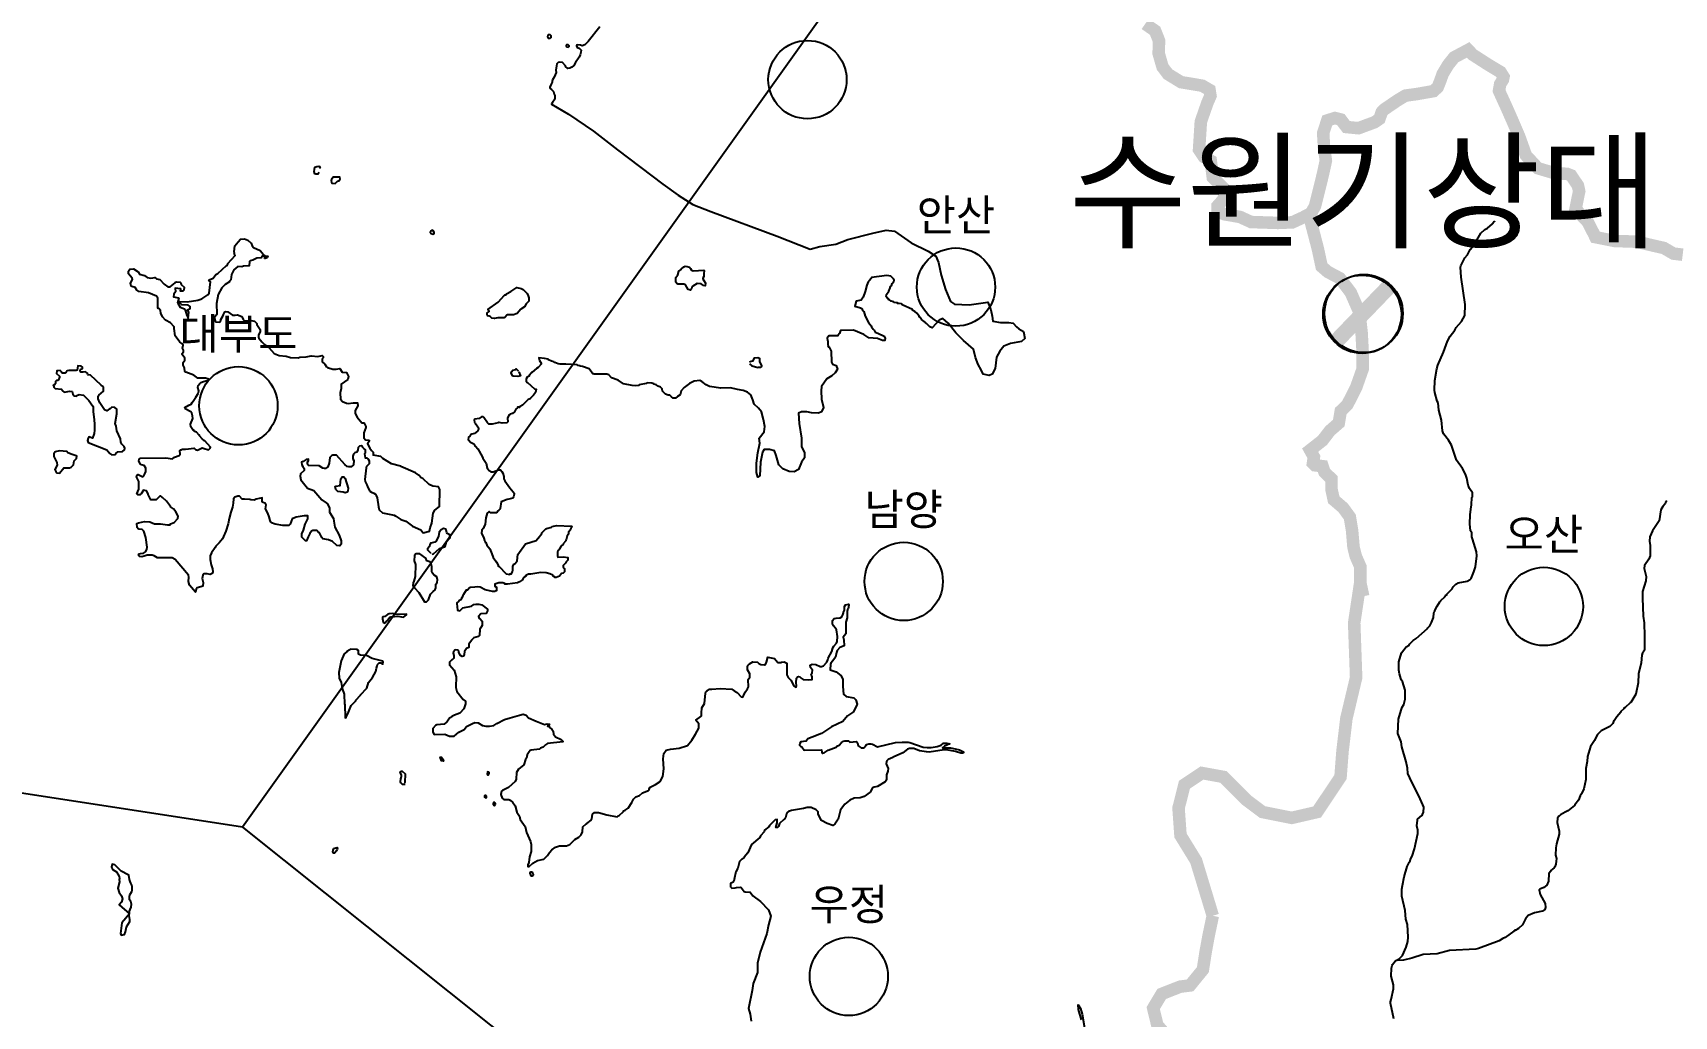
# Model space of a CAD drawing. Header units: millimetres. Extents: x -954552 to 1497340, y -301250 to 736091.
# Drawn here: x 155975 to 208373, y 396857 to 428269 of the extents above; entities that cross this region are included whole.
import ezdxf
from ezdxf.enums import TextEntityAlignment as Align

# ---------------------------------------------------------------- set-up
doc = ezdxf.new("R2010")
doc.units = ezdxf.units.MM
for name, color, linetype in [('2121', 7, 'Continuous'), ('2122', 7, 'Continuous'), ('2411', 7, 'Continuous'), ('AWS', 4, 'Continuous'), ('AWS명', 2, 'Continuous'), ('EL', 2, 'Continuous'), ('MAIN-RIVER', 5, 'Continuous'), ('Point', 1, 'Continuous'), ('관측소명', 3, 'Continuous'), ('기상청', 1, 'Continuous'), ('티센', 6, 'Continuous')]:
    doc.layers.add(name, color=color, linetype=linetype)
doc.styles.get("Standard").update_dxf_attribs({"font": ''})
doc.styles.get('Standard').set_extended_font_data('Gulim')

# ---------------------------------------------------------------- blocks, each defined once
blk = doc.blocks.new('관측소(기상청)')
at = {"layer": '기상청', "const_width": 500}
blk.add_lwpolyline([(821, 874), (-914, -926)], dxfattribs=at)
at = {"layer": '기상청'}
blk.add_circle((-46, -26), 1250, dxfattribs=at)

msp = doc.modelspace()

# ---------------------------------------------------------------- linework, layer by layer
at = {"layer": '2121', "color": 7}
for points in [[(174072, 428459), (173707, 427990), (173597, 427880), (173516, 427851), (173516, 427851), (173454, 427876), (173348, 427881), (173335, 427857), (173352, 427800), (173421, 427780), (173478, 427717), (173474, 427647), (173474, 427647), (173446, 427561), (173417, 427487), (173302, 427324), (173249, 427227), (173178, 427167), (173123, 427139), (173054, 427131), (172983, 427197), (172977, 427217), (172882, 427321), (172801, 427334), (172751, 427319), (172707, 427273), (172697, 427218), (172674, 427076), (172680, 427006), (172619, 426847), (172564, 426766), (172549, 426654), (172522, 426622), (172478, 426544), (172479, 426521), (172494, 426487), (172534, 426463), (172592, 426398), (172618, 426306), (172638, 426266), (172638, 426154), (172566, 426038), (172535, 425995), (173076, 425675), (173869, 425125), (174642, 424533)], [(174642, 424533), (176086, 423435), (176573, 423087), (177041, 422786), (177615, 422561), (179733, 421768), (180792, 421357), (181099, 421438), (181609, 421519), (181996, 421663), (182789, 421866), (183218, 421970), (183484, 421930), (184011, 421559), (184561, 421299), (184804, 421137), (184891, 420928), (184972, 420523), (185111, 420072), (185273, 419689), (185400, 419603), (185869, 419585), (186459, 419666), (186558, 419423), (186598, 419221), (186621, 419053), (186865, 419012), (187131, 419012), (187270, 418995), (187374, 418873), (187455, 418810), (187600, 418729), (187640, 418503), (187536, 418404), (187189, 418341), (186969, 418260), (186847, 418098), (186743, 417912), (186702, 417548), (186598, 417363), (186500, 417322), (186315, 417363), (186251, 417507), (186153, 417669), (186072, 417895), (186008, 418161), (185684, 418445), (185441, 418688), (185192, 418995), (185030, 419140), (184908, 419093), (184804, 418972), (184690, 418845), (184609, 418874), (184504, 418988), (184473, 419008), (184473, 419020), (184350, 419109), (184306, 419170), (184286, 419182), (184274, 419220), (184196, 419312), (184129, 419369), (184073, 419401), (184061, 419427), (183729, 419584), (183708, 419607), (183635, 419625), (183579, 419626), (183579, 419639), (183481, 419655), (183447, 419677), (183380, 419698), (183328, 419738), (183306, 419744), (183287, 419771), (183255, 419782), (183219, 419846), (183229, 419909), (183301, 420016), (183308, 420053), (183339, 420093), (183359, 420161), (183359, 420161), (183385, 420185), (183406, 420262), (183464, 420329), (183471, 420368), (183459, 420395), (183361, 420499), (183242, 420514), (182754, 420453), (182753, 420440), (182734, 420434), (182734, 420422), (182677, 420348), (182639, 420312), (182603, 420212), (182550, 420007), (182488, 419820), (182417, 419734), (182255, 419696), (182214, 419535), (182401, 419488), (182444, 419459), (182458, 419442), (182451, 419436), (182505, 419371), (182547, 419213), (182656, 419012), (182741, 418914), (182754, 418874), (182802, 418803), (182832, 418774), (182869, 418705), (182869, 418705), (182956, 418676), (183155, 418582), (183185, 418504), (183179, 418445), (183095, 418443), (182941, 418507), (182660, 418527), (182506, 418633), (182176, 418769), (181759, 418757), (181729, 418665), (181674, 418603), (181674, 418587), (181387, 418589), (181336, 418515), (181340, 418437), (181352, 418419), (181358, 418283), (181384, 418223), (181397, 418223), (181460, 418100), (181473, 417750), (181507, 417687), (181507, 417687), (181626, 417646), (181666, 417525), (181585, 417403), (181487, 417316), (181319, 417218), (181157, 416975), (181140, 416830), (181157, 416564), (181221, 416297), (181157, 416159), (181059, 416118), (180833, 416135), (180688, 416159), (180509, 416159), (180422, 416118), (180445, 415788), (180509, 415319), (180509, 415059), (180607, 414850), (180607, 414688), (180509, 414549), (180422, 414324), (180283, 414243), (180121, 414260), (179913, 414341), (179791, 414468), (179710, 414769), (179652, 414914), (179490, 414955), (179322, 414955), (179264, 414874), (179201, 414549), (179183, 414121), (179120, 414080), (179079, 414219), (179079, 414526), (179120, 414850), (179183, 415157), (179160, 415319), (179322, 415528), (179345, 415690), (179305, 415915), (179241, 416159), (179143, 416280), (178998, 416402), (178957, 416546), (178894, 416708), (178795, 416789), (178651, 416847), (178471, 416871), (178246, 416926), (177937, 416920), (177582, 416973), (177467, 417020), (177331, 417130), (177266, 417159), (177085, 417140), (176937, 417067), (176769, 416934), (176677, 416836), (176636, 416708), (176555, 416651), (176497, 416598), (176422, 416598), (176364, 416645), (176306, 416691), (176254, 416691), (176173, 416726), (176080, 416822), (176080, 416822), (176063, 416894), (176014, 416951), (175942, 416980), (175878, 417028), (175797, 417048), (175797, 417061), (175734, 417077), (175585, 417083), (175553, 417068), (175335, 417022), (175316, 417006), (175215, 416995), (175109, 417006), (174828, 417057), (174658, 417170), (174450, 417251), (174359, 417340), (174303, 417360), (173897, 417363), (173851, 417378), (173850, 417392), (173819, 417417), (173731, 417531), (173525, 417612), (173451, 417620), (173451, 417633), (173383, 417643), (173352, 417659), (172990, 417681), (172990, 417681), (172865, 417689), (172811, 417680), (172746, 417691), (172638, 417739), (172610, 417763), (172529, 417777), (172442, 417821), (172427, 417846), (172310, 417868), (172134, 417884), (172148, 417806), (172203, 417718), (172199, 417686), (172110, 417582), (172053, 417549), (171916, 417424), (171904, 417424), (171898, 417406), (171816, 417325), (171816, 417300), (171758, 417272), (171721, 417220), (171726, 417145), (171755, 417094), (171767, 417094), (171990, 416900), (172046, 416884), (172026, 416784), (171956, 416689), (171924, 416664), (171854, 416593), (171854, 416593), (171854, 416581), (171791, 416556), (171632, 416391), (171607, 416376), (171538, 416336), (171515, 416305), (171509, 416317), (171449, 416306), (171443, 416288), (171393, 416251), (171354, 416164), (171290, 416109), (171219, 416084), (171200, 416063), (171171, 416058), (171132, 415955), (171136, 415843), (171110, 415806), (170960, 415795), (170861, 415816), (170855, 415826), (170829, 415810), (170635, 415763), (170535, 415768), (170486, 415806), (170378, 415984), (170352, 415999), (170302, 416003), (170219, 415951), (170081, 415925), (170069, 415891), (170069, 415891), (170074, 415834), (170086, 415806), (170099, 415806), (170106, 415773), (170119, 415770), (170129, 415750), (170141, 415750), (170203, 415652), (170202, 415608), (170169, 415546), (170074, 415472), (169993, 415452), (169943, 415425), (169929, 415388), (169879, 415351), (169872, 415270), (169884, 415270), (169945, 415194), (170050, 415136), (170091, 415076), (170108, 415070), (170179, 414984), (170325, 414734), (170336, 414687), (170445, 414523), (170475, 414360), (170549, 414278), (170597, 414250), (170667, 414249), (170844, 414310), (170905, 414304), (170905, 414304), (170948, 414259), (170985, 414203), (171010, 414093), (171015, 414018), (171039, 413961), (171203, 413735), (171313, 413609), (171343, 413559), (171343, 413528), (171322, 413447), (171298, 413406), (171176, 413367), (171113, 413362), (170926, 413285), (170898, 413079), (170886, 413054), (170841, 413011), (170840, 412999), (170822, 412993), (170803, 412962), (170771, 412938), (170646, 412933), (170596, 412940), (170547, 412973), (170528, 412970), (170477, 412923), (170435, 412772), (170421, 412574), (170370, 412476), (170363, 412445), (170313, 412383), (170313, 412383), (170298, 412283), (170376, 412128), (170396, 412056), (170409, 412054), (170416, 412002), (170434, 411989), (170473, 411905), (170562, 411783), (170633, 411625), (170672, 411512), (170757, 411392), (170765, 411364), (170777, 411360), (170831, 411259), (170831, 411234), (170850, 411234), (171082, 410992), (171202, 410966), (171208, 410985), (171252, 410987), (171284, 411062), (171297, 411108), (171298, 411216), (171331, 411299), (171369, 411313), (171439, 411397), (171455, 411606), (171701, 411942), (172043, 412055), (172084, 412105), (172096, 412105), (172096, 412105), (172103, 412125), (172228, 412277), (172228, 412302), (172301, 412366), (172350, 412425), (172373, 412436), (172533, 412481), (172553, 412500), (172688, 412526), (173175, 412505), (173187, 412480), (173149, 412444), (173139, 412396), (173078, 412313), (173073, 412251), (173032, 412202), (172999, 412077), (172987, 412065), (172986, 412040), (172911, 411942), (172911, 411924), (172867, 411893), (172825, 411841), (172825, 411822), (172795, 411803), (172789, 411772), (172756, 411732), (172738, 411725), (172726, 411677), (172722, 411557), (172734, 411519), (172734, 411519), (172916, 411535), (173053, 411508), (173052, 411427), (173003, 411373), (172984, 411330), (172911, 411248), (172910, 411186), (172934, 411154), (172947, 411153), (172945, 411054), (172901, 411011), (172850, 410999), (172793, 410912), (172686, 410871), (172643, 410872), (172620, 410899), (172601, 410899), (172575, 410947), (172476, 410992), (172358, 411020), (172196, 411029), (171870, 410977), (171795, 410973), (171714, 410931), (171714, 410912), (171657, 410884), (171625, 410850), (171604, 410794), (171516, 410727), (171447, 410700), (171132, 410656), (171132, 410656), (171046, 410652), (171040, 410678), (170979, 410701), (170853, 410700), (170728, 410652), (170720, 410590), (170776, 410558), (170781, 410476), (170774, 410445), (170737, 410434), (170724, 410418), (170655, 410419), (170419, 410473), (170258, 410556), (170158, 410574), (170082, 410562), (169945, 410552), (169920, 410540), (169848, 410470), (169813, 410461), (169723, 410324), (169711, 410325), (169704, 410270), (169646, 410189), (169640, 410158), (169570, 410128), (169563, 410106), (169516, 410063), (169515, 410038), (169528, 409825), (169528, 409825), (169602, 409809), (169703, 409896), (169979, 409952), (170058, 410003), (170130, 410018), (170212, 410017), (170306, 409995), (170490, 409856), (170489, 409801), (170444, 409720), (170278, 409707), (170205, 409624), (170211, 409589), (170232, 409560), (170244, 409557), (170322, 409472), (170317, 409341), (170317, 409341), (170262, 409250), (170243, 409217), (170233, 409018), (170201, 408987), (170057, 408942), (169981, 408866), (169980, 408853), (169897, 408741), (169889, 408636), (169820, 408599), (169756, 408506), (169741, 408411), (169721, 408358), (169679, 408348), (169623, 408375), (169580, 408478), (169572, 408503), (169538, 408548), (169458, 408559), (169408, 408495), (169393, 408450), (169412, 408379), (169412, 408301), (169402, 408281), (169361, 408240), (169348, 408241), (169335, 408216), (169305, 408198), (169276, 408165), (169275, 408077), (169422, 407913), (169422, 407913), (169490, 407701), (169488, 407587), (169476, 407480), (169475, 407356), (169511, 407224), (169713, 406971), (169787, 406916), (169786, 406836), (169736, 406671), (169612, 406535), (169433, 406472), (169349, 406430), (169304, 406396), (169303, 406384), (169279, 406381), (169195, 406254), (169183, 406254), (169107, 406181), (168876, 406163), (168832, 406138), (168742, 406049), (168746, 405931), (168783, 405855), (169127, 405868), (169276, 405803), (169425, 405800), (169578, 405930), (169747, 406014), (169825, 406113), (169900, 406149), (170008, 406202), (170084, 406237), (170188, 406226), (170327, 406145), (170437, 406116), (170558, 406116), (170691, 406145), (170790, 406208), (171033, 406330), (171212, 406382), (171508, 406474), (171629, 406503), (171722, 406474), (171797, 406388), (172046, 406283), (172306, 406173), (172399, 406191), (172467, 406182), (172467, 406182), (172448, 406140), (172404, 406118), (172460, 406111), (172465, 406083), (172549, 406020), (172583, 405963), (172600, 405869), (172661, 405780), (172842, 405695), (172896, 405646), (172895, 405620), (172402, 405563), (172338, 405526), (172267, 405455), (172180, 405413), (172155, 405388), (171881, 405355), (171855, 405340), (171817, 405306), (171758, 405201), (171731, 405097), (171706, 405054), (171652, 404890), (171476, 404749), (171418, 404644), (171402, 404432), (171370, 404358), (171160, 404162), (171160, 404162), (170966, 404071), (170934, 404040), (170913, 403940), (170961, 403824), (171007, 403777), (171167, 403780), (171216, 403761), (171302, 403678), (171370, 403571), (171429, 403376), (171515, 403247), (171537, 403144), (171690, 402916), (171737, 402728), (171858, 402438), (171882, 402344), (171884, 402120), (171831, 401952), (171815, 401771), (171777, 401696), (171782, 401637), (171819, 401634), (171940, 401741), (172085, 401826), (172285, 401875), (172405, 401987), (172470, 402089), (172545, 402174), (172661, 402257), (172786, 402299), (173011, 402302), (173011, 402302), (173123, 402337), (173283, 402500), (173408, 402570), (173485, 402650), (173524, 402743), (173532, 402902), (173645, 403004), (173665, 403010), (173798, 403119), (173818, 403163), (173845, 403306), (173909, 403361), (174034, 403365), (174295, 403290), (174627, 403225), (174660, 403258), (174690, 403270), (174828, 403400), (174828, 403412), (174890, 403439), (174978, 403506), (175103, 403681), (175152, 403785), (175228, 403859), (175342, 403907), (175443, 403996), (175632, 404071), (175651, 404089), (175651, 404120), (175683, 404176), (175849, 404257), (176000, 404356), (176086, 404518), (176115, 404755), (176098, 405074), (176115, 405253), (176191, 405357), (176335, 405386), (176613, 405415), (176879, 405502), (177012, 405676), (177128, 405867), (177232, 406058), (177232, 406191), (177141, 406317), (177141, 406317), (177302, 406427), (177319, 406455), (177317, 406536), (177337, 406703), (177413, 406841), (177452, 407177), (177465, 407215), (177486, 407242), (177506, 407248), (177577, 407307), (177657, 407302), (177914, 407320), (178288, 407305), (178360, 407252), (178462, 407198), (178584, 407053), (178641, 407052), (178666, 407089), (178712, 407207), (178788, 407313), (178820, 407374), (178820, 407374), (178812, 407612), (178863, 407686), (178865, 407797), (178786, 407918), (178794, 408024), (178813, 408067), (178851, 408107), (178965, 408174), (179108, 408169), (179150, 408118), (179213, 408086), (179338, 408081), (179363, 408096), (179401, 408161), (179442, 408323), (179647, 408285), (179758, 408152), (179850, 408154), (179875, 408169), (179957, 408173), (180050, 408135), (180050, 407760), (180090, 407672), (180178, 407595), (180267, 407413), (180339, 407368), (180359, 407412), (180344, 407521), (180358, 407655), (180388, 407694), (180419, 407707), (180419, 407707), (180463, 407700), (180506, 407652), (180567, 407615), (180729, 407599), (180854, 407616), (180854, 407696), (180827, 407777), (180858, 407826), (180862, 407912), (180801, 407995), (180788, 408071), (180856, 408103), (180968, 408095), (181111, 408030), (181154, 408027), (181217, 408048), (181326, 408164), (181357, 408237), (181365, 408295), (181481, 408506), (181517, 408624), (181544, 408676), (181634, 408777), (181658, 408821), (181659, 408987), (181629, 409203), (181590, 409266), (181533, 409324), (181502, 409385), (181499, 409467), (181503, 409498), (181503, 409498), (181560, 409556), (181622, 409573), (181751, 409583), (181804, 409612), (181837, 409674), (181860, 409742), (181856, 409759), (181889, 409829), (181885, 409942), (181924, 409994), (182011, 410015), (182023, 409983), (182009, 409871), (181986, 409842), (181967, 409784), (181973, 409584), (181927, 409448), (181934, 409097), (181928, 409073), (181842, 408962), (181865, 408874), (181871, 408692), (181735, 408630), (181658, 408543), (181630, 408472), (181603, 408322), (181519, 408208), (181449, 408137), (181437, 408100), (181431, 407919), (181620, 407852), (181771, 407742), (181829, 407621), (181829, 407383), (181852, 407140), (181939, 407071), (182182, 407030), (182251, 406961), (182292, 406828), (182170, 406579), (181979, 406446), (181829, 406266), (181470, 406104), (181157, 405884), (180856, 405774), (180717, 405713), (180717, 405713), (180667, 405645), (180494, 405622), (180459, 405567), (180452, 405511), (180478, 405485), (180526, 405460), (180599, 405353), (181150, 405369), (181161, 405287), (181179, 405259), (181191, 405259), (181235, 405265), (181368, 405353), (181625, 405449), (181643, 405477), (181720, 405516), (181791, 405602), (181860, 405642), (181901, 405653), (181901, 405653), (182003, 405649), (182052, 405610), (182266, 405626), (182302, 405593), (182320, 405497), (182418, 405430), (182500, 405428), (182581, 405517), (182589, 405536), (182669, 405558), (182727, 405556), (182782, 405546), (182937, 405459), (183520, 405601), (183731, 405611), (183920, 405605), (183976, 405595), (184399, 405448), (184530, 405439), (184650, 405442), (184842, 405469), (184968, 405519), (185045, 405574), (185155, 405579), (185248, 405555), (185081, 405477), (185017, 405432), (185273, 405427), (185425, 405393), (185557, 405369), (185618, 405338), (185618, 405338), (185685, 405305), (185685, 405269), (185651, 405256), (185599, 405260), (185426, 405315), (185141, 405361), (185072, 405362), (184590, 405294), (184503, 405296), (184278, 405337), (184098, 405408), (183961, 405410), (183898, 405387), (183746, 405270), (183440, 405129), (183433, 405117), (183285, 405052), (183236, 405017), (183223, 404992), (183216, 404917), (183276, 404767), (183275, 404685), (183229, 404567), (183226, 404430), (183207, 404380), (183182, 404355), (183182, 404343), (182942, 404191), (182836, 404176), (182785, 404156), (182703, 404014), (182512, 403875), (182384, 403835), (182193, 403823), (182060, 403754), (181898, 403632), (181759, 403453), (181690, 403152), (181580, 402990), (181516, 402949), (181337, 403007), (181157, 403111), (181047, 403308), (181049, 403383), (180987, 403448), (180819, 403519), (180699, 403520), (180582, 403491), (180193, 403429), (180096, 403391), (180055, 403359), (180035, 403325), (180003, 403188), (179983, 403170), (179983, 403157), (179952, 403142), (179812, 403010), (179778, 402917), (179748, 402886), (179691, 402881), (179737, 403030), (179739, 403143), (179671, 403128), (179492, 402946), (179492, 402922), (179474, 402916), (179473, 402903), (179334, 402796), (179327, 402743), (179205, 402617), (179186, 402565), (178920, 402344), (178798, 402071), (178798, 402071), (178689, 401941), (178689, 401929), (178609, 401870), (178531, 401794), (178477, 401583), (178413, 401471), (178402, 401427), (178376, 401278), (178351, 401172), (178332, 401141), (178249, 401090), (178252, 400993), (178292, 400942), (178394, 400952), (178438, 400969), (178562, 400978), (178586, 400969), (178684, 400839), (178715, 400832), (178876, 400820), (178960, 400706), (178960, 400706), (179206, 400518), (179461, 400252), (179531, 400049), (179461, 399777), (179409, 399494), (179195, 398903), (179108, 398550), (179108, 398249), (178975, 397896), (178940, 397676), (178824, 397103), (178871, 396918), (178905, 396698)], [(189456, 396740), (189355, 397066), (189350, 397220), (189425, 397103), (189474, 396916), (189563, 396419)]]:
    msp.add_lwpolyline(points, dxfattribs=at)
at = {"layer": '2122', "color": 7}
for points in [[(172489, 428204), (172427, 428208), (172411, 428180), (172404, 428144), (172428, 428102), (172495, 428097), (172522, 428124), (172520, 428175), (172489, 428204), (172489, 428204)], [(173065, 427885), (173016, 427885), (173003, 427849), (173027, 427818), (173069, 427809), (173100, 427827), (173092, 427855), (173066, 427885), (173066, 427885)], [(165108, 423817), (165073, 423755), (165005, 423749), (164979, 423766), (164958, 423843), (164963, 423904), (164983, 423974), (165042, 423994), (165115, 424004), (165148, 423953), (165148, 423953)], [(165651, 423480), (165700, 423535), (165764, 423556), (165789, 423593), (165771, 423656), (165559, 423653), (165510, 423588), (165501, 423548), (165507, 423492), (165519, 423470), (165624, 423458), (165651, 423480), (165651, 423480)], [(168757, 421947), (168715, 421962), (168678, 421940), (168664, 421901), (168690, 421858), (168745, 421842), (168783, 421858), (168790, 421894), (168758, 421947), (168758, 421947)], [(166591, 414848), (166592, 414912), (166592, 414951), (166557, 414978), (166504, 415035), (166504, 415035), (166500, 415058), (166461, 415073), (166406, 415069), (166363, 415021), (166353, 414948), (166315, 414873), (166315, 414873), (166252, 414848), (166212, 414812), (166190, 414747), (166186, 414664), (166220, 414606), (166211, 414472), (166138, 414404), (166067, 414402), (166009, 414417), (165931, 414482), (165673, 414782), (165550, 414780), (165517, 414766), (165461, 414700), (165435, 414525), (165389, 414405), (165319, 414351), (165286, 414347), (165236, 414364), (165117, 414435), (164779, 414452), (164743, 414494), (164746, 414557), (164777, 414609), (164776, 414651), (164704, 414638), (164608, 414580), (164550, 414558), (164567, 414472), (164598, 414413), (164639, 414348), (164639, 414348), (164638, 414288), (164518, 414183), (164511, 414106), (164532, 413994), (164749, 413722), (164947, 413649), (165205, 413352), (165341, 413257), (165378, 413219), (165445, 413085), (165443, 412952), (165577, 412759), (165589, 412666), (165612, 412475), (165756, 412219), (165815, 412043), (165819, 411931), (165781, 411881), (165682, 411895), (165540, 412016), (165416, 412074), (165235, 412106), (165199, 412150), (165126, 412295), (165099, 412309), (165046, 412373), (164909, 412370), (164875, 412349), (164817, 412278), (164765, 412166), (164712, 412043), (164677, 412043), (164559, 412155), (164559, 412261), (164612, 412384), (164665, 412578), (164753, 412743), (164753, 412843), (164636, 412843), (164383, 412796), (164253, 412743), (164194, 412578), (164153, 412526), (163959, 412526), (163713, 412576), (163595, 412613), (163574, 412641), (163549, 412691), (163521, 412806), (163478, 412925), (163408, 413062), (163423, 413193), (163399, 413231), (163312, 413279), (163299, 413298), (163295, 413415), (163106, 413374), (163043, 413340), (162933, 413347), (162902, 413362), (162738, 413370), (162658, 413377), (162571, 413463), (162521, 413467), (162428, 413437), (162386, 413378), (162367, 413244), (162348, 413114), (162298, 412955), (162240, 412756), (162211, 412588), (162141, 412351), (162064, 412176), (162029, 412106), (161926, 411981), (161926, 411981), (161819, 411867), (161796, 411830), (161677, 411656), (161635, 411567), (161641, 411447), (161664, 411277), (161707, 411144), (161720, 411049), (161703, 410998), (161640, 410968), (161543, 410988), (161438, 410984), (161398, 410945), (161384, 410838), (161412, 410711), (161404, 410595), (161334, 410570), (161225, 410541), (161190, 410496), (161164, 410399), (160977, 410628), (160947, 410741), (160955, 410878), (160946, 410947), (160521, 411441), (160422, 411493), (159991, 411493), (159954, 411500), (159848, 411561), (159787, 411578), (159630, 411582), (159630, 411582), (159534, 411552), (159452, 411532), (159379, 411538), (159345, 411582), (159364, 411627), (159417, 411636), (159506, 411645), (159575, 411692), (159613, 411760), (159621, 411839), (159579, 412146), (159518, 412351), (159468, 412401), (159357, 412412), (159337, 412428), (159304, 412466), (159297, 412592), (159346, 412612), (159536, 412656), (159709, 412650), (159858, 412583), (160046, 412585), (160276, 412554), (160358, 412557), (160372, 412581), (160484, 412628), (160608, 412758), (160619, 412827), (160546, 412971), (160466, 413060), (160367, 413127), (160367, 413127), (160367, 413139), (160245, 413307), (160114, 413421), (160102, 413421), (160066, 413466), (160029, 413467), (159908, 413350), (159746, 413352), (159660, 413522), (159656, 413535), (159618, 413623), (159600, 413642), (159511, 413656), (159431, 413539), (159398, 413508), (159324, 413512), (159294, 413547), (159358, 413687), (159361, 413935), (159319, 414019), (159289, 414089), (159302, 414135), (159335, 414162), (159465, 414091), (159485, 414088), (159520, 414118), (159556, 414180), (159588, 414257), (159578, 414367), (159526, 414443), (159446, 414472), (159446, 414472), (159415, 414495), (159360, 414583), (159374, 414652), (159411, 414685), (160217, 414693), (160436, 414663), (160499, 414715), (160650, 414768), (160676, 414806), (160665, 414924), (160693, 414947), (160721, 414950), (160749, 414967), (160847, 414969), (161122, 415004), (161165, 414954), (161233, 414940), (161378, 415010), (161447, 414986), (161579, 414953), (161638, 415002), (161647, 415031), (161470, 415240), (161458, 415240), (161381, 415304), (161300, 415392), (161294, 415412), (161282, 415412), (161198, 415510), (161137, 415538), (161137, 415551), (161137, 415551), (161088, 415589), (161015, 415680), (161007, 415770), (161086, 415953), (161072, 416035), (161047, 416124), (161016, 416167), (160836, 416258), (160831, 416305), (160956, 416370), (161025, 416410), (161063, 416458), (161115, 416536), (161183, 416627), (161249, 416745), (161270, 416831), (161239, 416939), (161256, 417007), (161305, 417069), (161344, 417103), (161420, 417133), (161543, 417159), (161601, 417195), (161563, 417221), (161488, 417238), (161239, 417233), (161116, 417329), (160855, 417426), (160824, 417454), (160814, 417564), (160777, 417653), (160777, 417653), (160779, 417734), (160824, 417817), (160830, 417860), (160824, 417880), (160739, 417990), (160740, 418021), (160784, 418076), (160785, 418134), (160749, 418196), (160775, 418290), (160734, 418349), (160664, 418391), (160518, 418587), (160484, 418819), (160485, 418875), (160375, 419002), (160213, 419091), (160116, 419200), (160060, 419313), (160056, 419401), (159994, 419464), (159982, 419464), (159970, 419490), (159968, 419789), (159926, 419852), (159672, 419963), (159360, 420011), (159298, 420044), (159243, 420132), (159131, 420164), (159117, 420180), (159117, 420180), (159101, 420214), (159096, 420271), (159160, 420389), (159151, 420431), (159032, 420566), (159033, 420660), (159071, 420721), (159190, 420729), (159339, 420633), (159381, 420563), (159537, 420521), (159629, 420456), (159741, 420436), (159873, 420453), (159922, 420408), (160035, 420388), (160169, 420235), (160287, 420152), (160362, 420151), (160520, 420283), (160533, 420308), (160558, 420317), (160682, 420302), (160697, 420278), (160706, 420227), (160805, 420144), (160791, 420051), (160760, 420020), (160690, 420015), (160698, 420086), (160692, 420096), (160692, 420096), (160518, 420115), (160528, 419992), (160476, 419918), (160469, 419837), (160631, 419801), (160637, 419791), (160597, 419648), (160603, 419629), (160676, 419509), (160813, 419457), (160843, 419419), (160894, 419235), (160939, 419154), (160960, 419347), (160912, 419418), (160994, 419467), (160995, 419529), (160933, 419573), (160727, 419576), (160666, 419647), (160672, 419681), (160904, 419680), (161242, 419731), (161368, 419773), (161563, 419901), (161608, 419956), (161645, 420312), (161589, 420362), (161602, 420378), (161728, 420435), (161817, 420549), (161817, 420549), (161886, 420583), (162159, 420831), (162177, 420834), (162178, 420853), (162205, 420885), (162206, 420898), (162439, 421158), (162403, 421224), (162409, 421233), (162403, 421271), (162403, 421271), (162420, 421467), (162526, 421591), (162609, 421678), (162728, 421687), (162838, 421641), (162944, 421545), (162976, 421467), (163017, 421416), (163233, 421311), (163302, 421237), (163352, 421168), (163403, 421136), (163476, 421132), (163472, 421095), (163426, 421067), (163375, 421049)], [(163375, 421049), (163392, 421087), (163387, 421102), (163369, 421121), (163303, 421130), (163282, 421122), (163262, 421085), (163125, 421068), (162999, 421002), (162915, 420984), (162892, 420966), (162883, 420822), (162702, 420816), (162651, 420789), (162521, 420803), (162394, 420699), (162323, 420545), (162296, 420376), (162258, 420340), (162257, 420315), (162112, 420232), (162004, 420125), (161888, 419914), (161844, 419624), (161847, 419284), (161840, 419259), (161772, 419176), (161783, 419099), (161793, 419066), (161818, 419038), (161931, 419026), (161931, 419026), (161974, 419075), (161976, 419113), (162039, 419213), (162059, 419268), (162108, 419352), (162129, 419370), (162197, 419360), (162352, 419251), (162439, 419249), (162509, 419261), (162645, 419206), (162663, 419190), (162687, 419111), (162731, 419069), (162943, 419079), (163049, 419059), (163123, 418979), (163128, 418956), (163232, 418794), (163230, 418725), (163179, 418613), (163178, 418535), (163190, 418510), (163288, 418393), (163374, 418316), (163511, 418220), (163676, 418030), (163843, 417965), (164061, 417942), (164205, 417897), (164448, 417890), (164448, 417890), (164504, 417910), (164702, 417920), (164865, 417949), (164867, 417954), (165075, 417933), (165211, 417962), (165242, 417930), (165241, 417887), (165216, 417855), (165214, 417756), (165294, 417689), (165348, 417597), (165380, 417582), (165380, 417582), (165555, 417527), (165662, 417527), (165774, 417547), (165774, 417547), (165852, 417433), (165989, 417413), (166056, 417292), (166029, 417192), (165814, 417046), (165818, 416909), (165791, 416766), (165800, 416566), (165856, 416489), (165987, 416437), (166042, 416431), (166205, 416446), (166337, 416445), (166348, 416351), (166264, 416209), (166267, 416111), (166332, 415992), (166476, 415812), (166551, 415807), (166558, 415803), (166611, 415691), (166611, 415666), (166546, 415492), (166543, 415330), (166598, 415267), (166692, 415262), (166723, 415233), (166658, 415137), (166737, 414998), (166788, 414932), (166838, 414869), (166842, 414777)], [(177398, 420515), (177395, 420484), (177369, 420434), (177368, 420406), (177393, 420352), (177454, 420276), (177436, 420188), (177390, 420199), (177316, 420254), (177179, 420262), (177046, 420173), (177008, 420130), (177007, 420096), (176967, 420052), (176901, 420066), (176816, 420224), (176760, 420244), (176566, 420240), (176541, 420254), (176498, 420304), (176507, 420453), (176571, 420540), (176598, 420652), (176675, 420710), (176675, 420723), (176756, 420796), (176800, 420811), (176869, 420807), (176938, 420787), (176974, 420743), (176998, 420689), (176998, 420689), (177054, 420663), (177392, 420683), (177404, 420670), (177400, 420583), (177401, 420583), (177398, 420515), (177398, 420515)], [(170829, 419661), (171033, 419886), (171045, 419886), (171046, 419898), (171071, 419898), (171102, 419935), (171235, 420006), (171430, 420129), (171566, 420103), (171629, 420066), (171757, 419937), (171790, 419867), (171815, 419805), (171810, 419699), (171724, 419615), (171669, 419520), (171556, 419440), (171442, 419299), (171316, 419263), (171132, 419257), (171103, 419248), (171057, 419181), (171035, 419167), (170974, 419165), (170815, 419164), (170711, 419138), (170629, 419156), (170577, 419205), (170545, 419223), (170495, 419230), (170476, 419266), (170476, 419266), (170482, 419325), (170546, 419369), (170501, 419435), (170829, 419661), (170829, 419661)], [(157742, 415321), (157720, 415247), (157745, 415177), (158342, 414943), (158436, 414831), (158495, 414789), (158601, 414801), (158623, 414835), (158685, 414881), (158834, 414891), (158897, 414946), (158913, 415001), (158890, 415051), (158817, 415124), (158787, 415194), (158779, 415298), (158662, 415550), (158634, 415708), (158605, 415789), (158661, 416100), (158662, 416243), (158593, 416300), (158495, 416308), (158442, 416262), (158418, 416256), (158335, 416192), (158260, 416230), (158119, 416452), (158065, 416578), (158066, 416659), (158079, 416696), (158079, 416696), (158229, 416818), (158235, 416940), (158201, 416984), (158162, 417014), (157818, 417328), (157735, 417341), (157718, 417402), (157653, 417435), (157580, 417424), (157502, 417429), (157489, 417487), (157508, 417524), (157559, 417548), (157566, 417585), (157523, 417624), (157414, 417632), (157390, 417494), (157364, 417485), (157120, 417486), (157070, 417472), (157044, 417432), (157000, 417398), (156919, 417402), (156900, 417412), (156901, 417424), (156888, 417424), (156888, 417437), (156851, 417478), (156746, 417471), (156732, 417386), (156824, 417304), (156824, 417304), (156824, 417266), (156797, 417185), (156763, 417164), (156732, 417158), (156696, 417131), (156695, 417065), (156682, 417038), (156625, 417007), (156643, 416979), (156646, 416954), (156692, 416903), (156886, 416884), (156920, 416846), (156920, 416833), (156971, 416792), (157154, 416824), (157227, 416816), (157255, 416722), (157295, 416672), (157370, 416667), (157377, 416680), (157451, 416712), (157589, 416695), (157761, 416521), (157888, 416343), (157901, 416318), (157900, 416162), (157932, 415917), (157942, 415754), (157948, 415578), (157938, 415469), (157938, 415469), (157879, 415319), (157760, 415366), (157742, 415321), (157742, 415321)], [(178855, 417699), (178929, 417631), (179129, 417574), (179129, 417574)], [(178859, 417755), (178906, 417778), (178969, 417790), (179009, 417883), (179121, 417897), (179176, 417871), (179175, 417775), (179235, 417636), (179235, 417611), (179196, 417581), (179129, 417574), (179129, 417574)], [(171493, 417439), (171541, 417311), (171459, 417293), (171309, 417298), (171290, 417308), (171249, 417403), (171255, 417439), (171295, 417490), (171394, 417519), (171404, 417537), (171471, 417474), (171471, 417474)], [(157296, 414598), (157372, 414671), (157375, 414746), (157363, 414759), (157232, 414800), (157097, 414857), (157066, 414894), (156822, 414918), (156692, 414879), (156647, 414820), (156645, 414733), (156739, 414544), (156750, 414463), (156683, 414324), (156706, 414257), (156737, 414216), (156823, 414199), (156964, 414372), (157151, 414369), (157201, 414393), (157274, 414473), (157296, 414598), (157296, 414598)], [(166591, 414848), (166560, 414817), (166582, 414696), (166628, 414688), (166685, 414650), (166708, 414601), (166714, 414521), (166710, 414502), (166631, 414416), (166612, 414373), (166570, 413998), (166584, 413934), (166633, 413825), (166668, 413740), (166738, 413632), (166788, 413595), (166866, 413565), (166913, 413536), (166939, 413493), (166963, 413418), (167006, 413128), (167033, 413029), (167136, 412937), (167508, 412856), (167564, 412833), (167725, 412724), (167880, 412665), (168091, 412509), (168362, 412395), (168440, 412300), (168440, 412300)], [(168440, 412300), (168643, 412354), (168658, 412460), (168711, 412609), (168753, 412921), (168814, 413026), (168956, 413142), (168968, 413679), (168928, 413767), (168742, 413789), (168624, 413840), (168427, 414031), (168377, 414058), (168296, 414136), (168187, 414216), (167721, 414417), (167715, 414427), (167424, 414506), (167144, 414673), (167083, 414730), (166842, 414777), (166842, 414777)], [(165788, 413811), (165810, 414017), (165854, 414082), (165905, 414085), (165947, 414033), (166044, 413719), (166031, 413642), (166007, 413592), (165947, 413572), (165884, 413594), (165716, 413613), (165648, 413676), (165631, 413776), (165644, 413788), (165788, 413811), (165788, 413811)], [(168726, 411614), (168770, 411621), (168954, 411793), (169122, 411846), (169141, 411865), (169185, 412007), (169299, 412137), (169292, 412181), (169292, 412237), (169205, 412273), (169187, 412301), (169175, 412395), (169163, 412417), (169089, 412434), (169013, 412392), (168943, 412317), (168921, 412181), (168838, 412019), (168813, 411995), (168722, 411982), (168675, 411966), (168646, 411916), (168642, 411876), (168641, 411863), (168572, 411786), (168572, 411749), (168670, 411660), (168670, 411660)], [(168116, 410701), (168110, 410600), (168126, 410580), (168138, 410580), (168162, 410536), (168293, 410386), (168476, 410089), (168539, 410088), (168612, 410161), (168671, 410341), (168757, 410428), (168820, 410473), (168824, 410508), (168842, 410540), (168842, 410657), (168886, 410713), (168893, 410800), (168869, 410888), (168784, 410940), (168722, 411022), (168710, 411066), (168708, 411226), (168690, 411310), (168646, 411366), (168554, 411406), (168524, 411484), (168326, 411625), (168201, 411630), (168163, 411574), (168154, 411399), (168189, 411280), (168189, 411280), (168186, 410906), (168134, 410757), (168135, 410757), (168116, 410701), (168116, 410701)], [(167520, 409629), (167626, 409633), (167813, 409600), (167908, 409677), (167902, 409701), (167608, 409690), (167445, 409718), (167355, 409714), (167295, 409689), (167213, 409622), (167151, 409611), (167138, 409598), (167137, 409554), (167161, 409448), (167216, 409415), (167254, 409452), (167254, 409465), (167286, 409483), (167325, 409551), (167376, 409598), (167407, 409613), (167520, 409629), (167520, 409629)], [(165950, 406391), (165981, 406393), (165994, 406445), (166033, 406513), (166137, 406785), (166289, 406932), (166289, 406956), (166438, 407110), (166438, 407122), (166633, 407339), (166692, 407519), (166819, 407680), (166923, 407865), (166952, 407971), (166966, 408052), (166976, 408089), (167027, 408144), (167090, 408149), (167133, 408109), (167152, 408105), (167159, 408180), (167153, 408199), (166811, 408279), (166631, 408375), (166432, 408391), (166375, 408417), (166373, 408523), (166371, 408536), (166322, 408574), (166122, 408577), (166097, 408556), (166097, 408556), (165996, 408511), (165996, 408498), (165919, 408431), (165816, 408208), (165747, 407834), (165757, 407659), (165817, 407514), (165846, 407320), (165918, 407144), (165928, 406819), (165937, 406819), (165950, 406391), (165950, 406391)], [(169060, 405069), (169082, 405004), (169024, 405015), (168984, 405130), (169020, 405127), (169060, 405069), (169060, 405069)], [(167858, 404258), (167781, 404261), (167728, 404307), (167709, 404348), (167719, 404436), (167738, 404467), (167750, 404523), (167740, 404567), (167701, 404636), (167715, 404665), (167740, 404682), (167764, 404682), (167857, 404596), (167856, 404321), (167856, 404321)], [(170541, 404650), (170492, 404658), (170478, 404602), (170487, 404562), (170522, 404563), (170547, 404614), (170541, 404650), (170541, 404650)], [(170446, 403903), (170423, 403908), (170395, 403894), (170397, 403853), (170427, 403836), (170454, 403846), (170455, 403884), (170446, 403903), (170446, 403903)], [(170729, 403682), (170681, 403681), (170674, 403625), (170700, 403586), (170719, 403588), (170742, 403636), (170730, 403682), (170730, 403682)], [(165665, 402143), (165605, 402064), (165561, 402062), (165549, 402110), (165569, 402215), (165689, 402244), (165702, 402231), (165694, 402176), (165665, 402143), (165665, 402143)], [(158817, 399844), (158779, 399495), (158804, 399447), (158899, 399470), (158933, 399554), (158971, 399710), (159074, 399877), (159072, 399948), (159052, 400076), (159064, 400208), (159082, 400270), (159118, 400342), (159125, 400436), (159103, 400515), (159066, 400575), (159060, 400687), (159074, 400734), (159141, 400841), (159151, 400887), (159150, 400989), (159137, 401047), (159105, 401106), (159079, 401163), (159059, 401226), (159040, 401358), (159022, 401377), (158794, 401487), (158596, 401690), (158503, 401717), (158489, 401616), (158513, 401573), (158513, 401573), (158538, 401534), (158642, 401471), (158728, 401323), (158741, 401253), (158734, 401218), (158740, 401147), (158688, 400951), (158735, 400813), (158811, 400700), (158835, 400606), (158801, 400500), (158731, 400419), (159065, 400131), (158817, 399844), (158817, 399844)], [(171919, 401461), (171867, 401461), (171844, 401429), (171864, 401374), (171887, 401343), (171928, 401341), (171956, 401379), (171942, 401426), (171919, 401461), (171919, 401461)]]:
    msp.add_lwpolyline(points, dxfattribs=at)
at = {"layer": '2411', "const_width": 400}
for points in [[(208645, 421181), (208351, 421216), (208045, 421395), (207693, 421475), (207186, 421596), (206471, 421620), (205861, 421741), (205807, 421852), (205616, 422225), (205225, 422645), (205340, 423208), (205301, 423389), (205082, 423714), (204958, 423762), (204538, 423790), (204022, 423943), (203640, 424354), (203430, 424945), (203201, 425480), (203029, 425871), (202781, 426416), (202819, 426635), (202905, 426769), (202924, 426864), (202829, 427017), (202476, 427227), (201941, 427571), (201797, 427724), (201349, 427485), (201158, 427246), (200986, 426960), (200900, 426721), (200824, 426530), (200690, 426406), (200146, 426311), (199793, 426263), (199526, 426101), (199106, 425814), (199039, 425738), (198962, 425518), (198810, 425413), (198294, 425222), (197912, 425260), (197731, 425499), (197540, 425547), (197301, 425470), (197168, 425070), (197196, 424602), (197254, 424182), (197158, 423743), (196910, 422740), (196786, 422511), (196518, 422368), (196184, 422215), (195726, 422196), (194867, 422225), (194514, 422387), (194017, 422473), (194017, 422473), (193864, 422540), (193798, 422616), (193798, 422740), (193969, 422931), (194036, 423084), (194036, 423256), (193645, 423647), (193578, 424182), (193359, 424306), (193206, 424535), (193263, 425432), (193473, 426034), (193569, 426253), (193540, 426444), (193311, 426578), (193034, 426626), (192633, 426692), (192213, 426950), (192041, 427179), (191917, 427609), (191927, 428019), (191802, 428334), (191487, 428554)], [(198446, 410269), (198352, 410707), (198352, 411221), (198207, 411553), (198135, 411849), (198092, 412363), (198019, 412803), (197802, 413100), (197506, 413353), (197434, 413685), (197434, 414018), (197210, 414235), (197147, 414425), (196910, 414454), (196843, 414521), (196872, 414721), (196752, 414939), (197145, 415247), (197383, 415557), (197665, 415803), (197730, 416186), (197940, 416389), (198222, 416945), (198431, 417538), (198431, 418029), (198395, 418687), (198323, 419345), (198048, 419974), (197701, 420429), (197318, 420631), (197120, 420802), (197000, 421361), (196863, 421889), (196762, 422272), (196740, 422486)], [(195005, 389088), (194918, 390178), (194826, 390990), (194780, 391578), (194688, 392080), (194463, 392714), (194146, 393077), (193921, 393533), (193829, 393988), (193736, 394438), (193511, 394847), (193148, 395435), (192601, 395844), (192191, 396208), (191874, 396571), (191742, 397113), (192013, 397568), (192601, 397799), (192918, 397839), (193327, 398341), (193419, 398929), (193511, 399430), (193644, 400064)]]:
    msp.add_lwpolyline(points, dxfattribs=at)
at = {"layer": '2411', "linetype": 'Continuous', "const_width": 400}
msp.add_lwpolyline([(193644, 400064), (193111, 401821), (192613, 402631), (192551, 403503), (192738, 404250), (193298, 404624), (193984, 404499), (194731, 403752), (195230, 403378), (196164, 403191), (196974, 403378), (197722, 404499), (197784, 405309), (197909, 406367), (198220, 407675), (198158, 409419), (198352, 410707)], dxfattribs=at)
at = {"layer": 'AWS'}
for centre in [(180705, 426773), (185446, 420148), (162540, 416355), (183777, 410744), (204214, 409946), (182025, 398127)]:
    msp.add_circle(centre, 1250, dxfattribs=at)
at = {"layer": 'MAIN-RIVER'}
for points in [[(199419, 396767), (199315, 397268), (199316, 397319), (199342, 397393), (199410, 397735), (199410, 397855), (199335, 398139), (199352, 398391), (199374, 398471), (199385, 398510), (199423, 398561), (199462, 398612), (199495, 398632), (199599, 398693), (199695, 398792), (199818, 399059), (199868, 399243), (199876, 399381), (199855, 399789), (199808, 399953), (199781, 400228), (199682, 400686), (199674, 400911), (199702, 401036), (199758, 401313), (199850, 401639), (199912, 401769), (199912, 401769), (199932, 401787), (199964, 401899), (200004, 401964), (200088, 402207), (200189, 402689), (200191, 402801), (200156, 402933), (200178, 403120), (200184, 403151), (200322, 403272), (200342, 403304), (200369, 403373), (200378, 403529), (200354, 403611), (200226, 403897), (200005, 404306), (199938, 404471), (199872, 404604), (199857, 404780), (199814, 404977), (199684, 405464), (199662, 405620), (199553, 405884), (199573, 406340), (199653, 406627), (199693, 406732), (199743, 406812), (199790, 406980), (199788, 407268), (199700, 407548), (199673, 407595), (199673, 407595), (199644, 407646), (199601, 407789), (199579, 407914), (199578, 408177), (199664, 408466), (199817, 408657), (199918, 408708), (199924, 408739), (200045, 408862), (200133, 408926), (200501, 409238), (200508, 409267), (200571, 409329), (200629, 409434), (200686, 409597), (200696, 409733), (200709, 409776), (200729, 409794), (200729, 409814), (200808, 409959), (200897, 410093), (200928, 410124), (200928, 410136), (201054, 410252), (201054, 410265), (201067, 410264), (201080, 410301), (201118, 410313), (201118, 410338), (201283, 410512), (201316, 410573), (201316, 410573), (201405, 410661), (201480, 410701), (201765, 410758), (201862, 410801), (201892, 410843), (201981, 411050), (202026, 411207), (202069, 411566), (202058, 411690), (201937, 412106), (201914, 412171), (201912, 412292), (201869, 412362), (201848, 412582), (201863, 412877), (201879, 413058), (201904, 413194), (201917, 413430), (201930, 413442), (201932, 413573), (201837, 413718), (201795, 413816), (201751, 414039), (201710, 414176), (201613, 414348), (201424, 414619), (201263, 415096), (201172, 415260), (201007, 415462), (200977, 415556), (200945, 415900), (200945, 415900), (200862, 416220), (200836, 416445), (200811, 416502), (200737, 416777), (200727, 416859), (200728, 417166), (200797, 417533), (200830, 417657), (201006, 418073), (201136, 418420), (201220, 418582), (201372, 418767), (201418, 418860), (201583, 419045), (201686, 419237), (201698, 419586), (201574, 420466), (201558, 420620), (201555, 420781), (201567, 420825), (201695, 421081), (201772, 421182), (201863, 421345), (201985, 421493), (202204, 421864), (202331, 421984), (202412, 422031), (202576, 422164), (202576, 422177), (202621, 422235), (202653, 422256), (202653, 422256)], [(208138, 413316), (208097, 413261), (208085, 413224), (208009, 413138), (207945, 413027), (207889, 412678), (207678, 412356), (207600, 412164), (207585, 412027), (207608, 411896), (207609, 411564), (207562, 411451), (207429, 411255), (207415, 411155), (207474, 410904), (207471, 410761), (207360, 410425), (207358, 410205), (207384, 409638), (207419, 409425), (207421, 408994), (207423, 408544), (207386, 408485), (207360, 408464), (207343, 408392), (207317, 408146), (207236, 407791), (207219, 407504), (207151, 407143), (206990, 406877), (206965, 406865), (206965, 406865), (206810, 406720), (206797, 406720), (206784, 406695), (206771, 406695), (206765, 406678), (206674, 406588), (206673, 406563), (206540, 406422), (206475, 406323), (206446, 406303), (206411, 406205), (206316, 406113), (206043, 405967), (205925, 405857), (205841, 405696), (205834, 405665), (205706, 405467), (205601, 405150), (205598, 404987), (205557, 404770), (205552, 404420), (205490, 404115), (205412, 403957), (205368, 403893), (205320, 403755), (205197, 403608), (205191, 403588), (204980, 403417), (204891, 403373), (204747, 403287), (204704, 403244), (204704, 403244), (204689, 403243), (204645, 403179), (204637, 403045), (204701, 402772), (204697, 402668), (204619, 402362), (204598, 402231), (204588, 401999), (204612, 401893), (204611, 401812), (204594, 401712), (204564, 401625), (204544, 401598), (204437, 401515), (204434, 401486), (204372, 401416), (204362, 401172), (204304, 401042), (204215, 400968), (204083, 400915), (204064, 400896), (204093, 400739), (204257, 400454), (204267, 400333), (204248, 400268), (204166, 400210), (203909, 400161), (203707, 400077), (203624, 399966), (203534, 399780), (203404, 399663), (203404, 399663), (203345, 399627), (203323, 399600), (203288, 399603), (203287, 399578), (203256, 399569), (202976, 399374), (202899, 399337), (202789, 399268), (202129, 399022), (202041, 398998), (201197, 398956), (200808, 398849), (200358, 398826), (200001, 398706), (199730, 398643), (199495, 398632), (199495, 398632)]]:
    msp.add_lwpolyline(points, dxfattribs=at)
at = {"layer": '기상청'}
msp.add_circle((198462, 419303), 1250, dxfattribs=at)
at = {"layer": '티센'}
for points in [[(185755, 435249), (162665, 402895)], [(162665, 402895), (126779, 408424)], [(162665, 402895), (182515, 387037)]]:
    msp.add_lwpolyline(points, dxfattribs=at)

# ---------------------------------------------------------------- block references
at = {"layer": 'Point'}
msp.add_blockref('관측소(기상청)', (198462, 419303), dxfattribs=at)

# ---------------------------------------------------------------- texts
at = {"layer": 'AWS명'}
for s, p in [('안산', (185446, 421648)), ('대부도', (162540, 417855)), ('남양', (183777, 412244)), ('오산', (204214, 411446)), ('우정', (182025, 399627))]:
    msp.add_text(s, height=1000, dxfattribs=at).set_placement(p, align=Align.BOTTOM_CENTER)
at = {"layer": 'EL'}
msp.add_text('0.000', height=2.5, dxfattribs=at).set_placement((198462, 419302), align=Align.TOP_CENTER)
at = {"layer": '관측소명'}
msp.add_text('수원기상대', height=3000, dxfattribs=at).set_placement((198462, 420803), align=Align.BOTTOM_CENTER)

doc.saveas('drawing.dxf')
